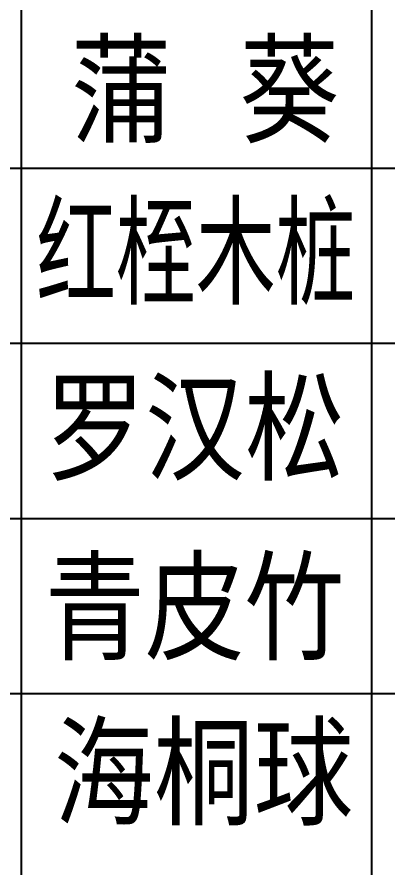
# Model space of a CAD drawing. Extents: x 302512 to 1034855, y -184136 to 410364.
# Drawn here: x 718321 to 732671, y 235987 to 268877 of the extents above; entities that cross this region are included whole.
import ezdxf

# ---------------------------------------------------------------- set-up
doc = ezdxf.new("R2010")
doc.units = 0
doc.header["$MEASUREMENT"] = 0
doc.layers.add('PUB_TEXT', color=7, linetype='Continuous')
doc.styles.add('_HZTXT', font='complex.shx', dxfattribs={"width": 0.8, "bigfont": 'hztxt.shx'})

msp = doc.modelspace()

# ---------------------------------------------------------------- linework, layer by layer
at = {"layer": 'PUB_TEXT'}
for p, q in [((718483, 371427, -58477), (718483, 127368, -58477)), ((732029, 371427, -58477), (732029, 127368, -58477)), ((699530, 263034), (801316, 263034)), ((699689, 256267), (801316, 256267)), ((699530, 249501), (801316, 249501)), ((699530, 249501), (781334, 249501)), ((699530, 242734), (801316, 242734))]:
    msp.add_line(p, q, dxfattribs=at)

# ---------------------------------------------------------------- texts
at = {"layer": 'PUB_TEXT', "style": '_HZTXT'}
for s, p in [('蒲 葵', (720418, 264008)), ('罗汉松', (719410, 250954, -11695)), ('青皮竹 ', (719401, 244017, -190049)), ('海桐球', (719749, 237629, -58477))]:
    msp.add_text(s, height=3861, dxfattribs=at).set_placement(p)
at = {"layer": 'PUB_TEXT', "style": '_HZTXT', "width": 0.8}
msp.add_text('红桎木桩', height=3861, dxfattribs=at).set_placement((719060, 257754, -58477))

doc.saveas('drawing.dxf')
